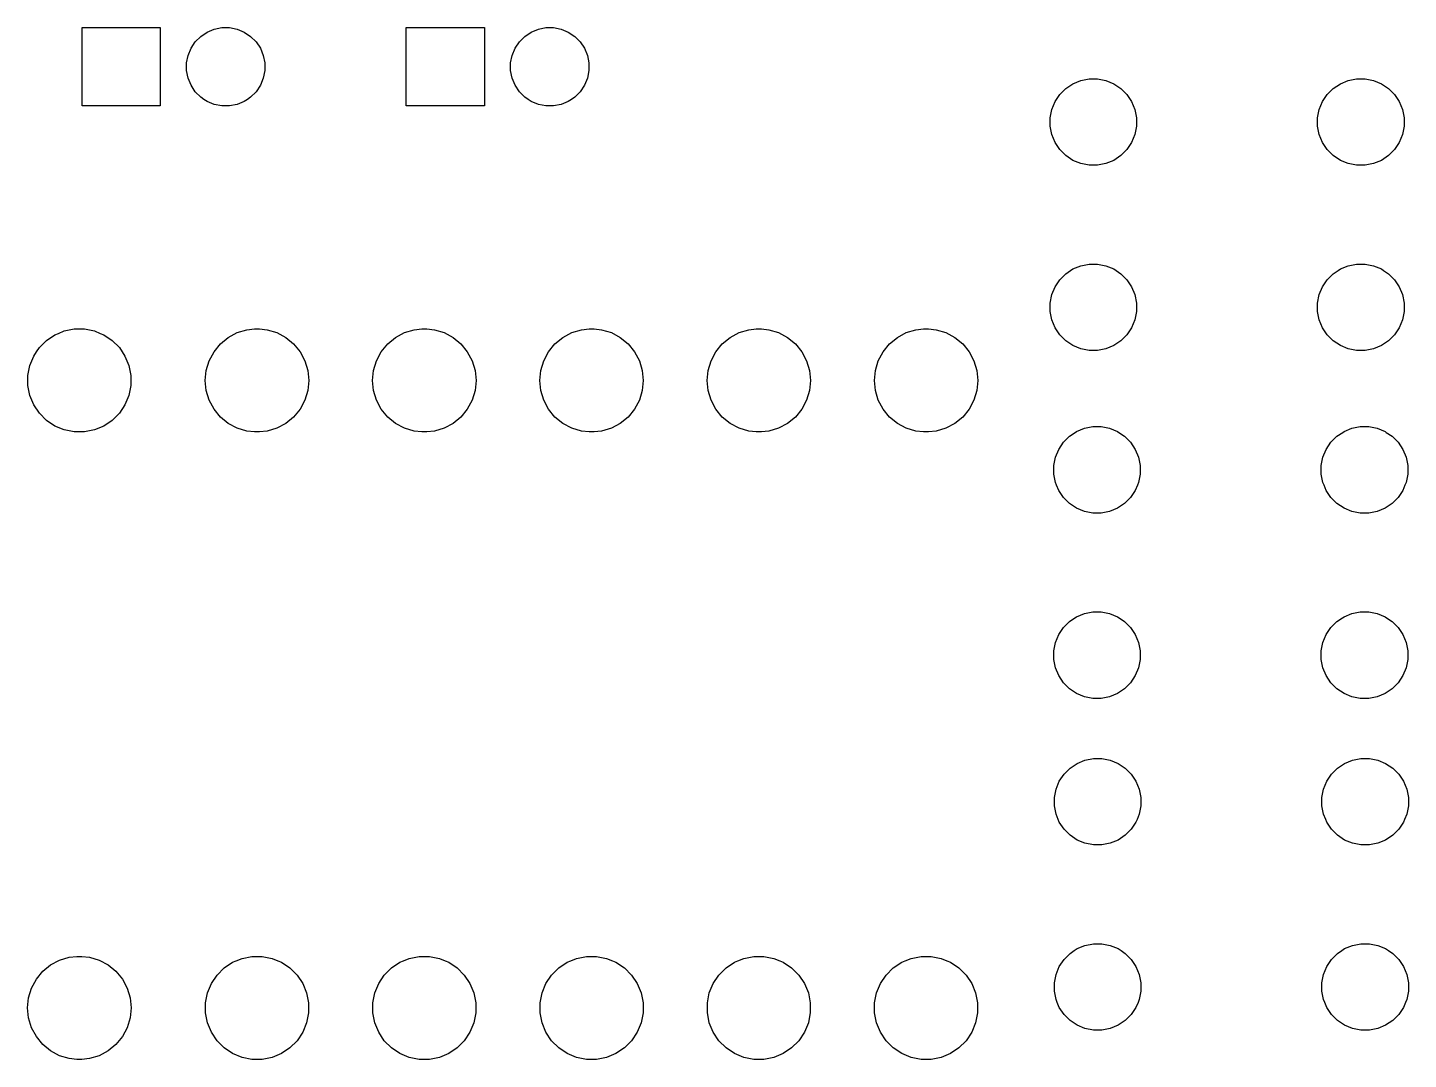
# Model space of a CAD drawing. Extents: x 87 to 150.7, y -82.7 to -32.6.
# Drawn here: x 117.11 to 150.66, y -82.53 to -57.47 of the extents above; entities that cross this region are included whole.
import ezdxf

# ---------------------------------------------------------------- set-up
doc = ezdxf.new("R2010")
doc.units = 0
doc.header["$MEASUREMENT"] = 0
doc.layers.add('BLACK', color=7, linetype='CONTINUOUS')

msp = doc.modelspace()

# ---------------------------------------------------------------- linework, layer by layer
at = {"layer": 'BLACK', "linetype": 'CONTINUOUS'}
for p, q in [((118.429, -59.371), (118.429, -57.469)), ((118.429, -57.469), (120.331, -57.469)), ((120.331, -57.469), (120.331, -59.371)), ((121.181, -57.8138), (121.314, -57.6813)), ((121.314, -57.6813), (121.47, -57.5772)), ((121.47, -57.5772), (121.643, -57.5055)), ((121.47, -57.5772), (121.47, -57.5772)), ((121.643, -57.5055), (121.826, -57.469)), ((121.826, -57.469), (122.014, -57.469)), ((122.014, -57.469), (122.197, -57.5055)), ((122.197, -57.5055), (122.37, -57.5772)), ((122.37, -57.5772), (122.37, -57.5772)), ((122.37, -57.5772), (122.526, -57.6813)), ((122.526, -57.6813), (122.659, -57.8138)), ((126.303, -59.371), (126.303, -57.469)), ((126.303, -57.469), (128.205, -57.469)), ((128.205, -57.469), (128.205, -59.371)), ((129.055, -57.8138), (129.188, -57.6813)), ((129.188, -57.6813), (129.344, -57.5772)), ((129.344, -57.5772), (129.517, -57.5055)), ((129.344, -57.5772), (129.344, -57.5772)), ((129.517, -57.5055), (129.7, -57.469)), ((129.7, -57.469), (129.888, -57.469)), ((129.888, -57.469), (130.071, -57.5055)), ((130.071, -57.5055), (130.244, -57.5772)), ((130.244, -57.5772), (130.244, -57.5772)), ((130.244, -57.5772), (130.4, -57.6813)), ((130.4, -57.6813), (130.533, -57.8138)), ((121.006, -58.1426), (121.077, -57.9695)), ((121.077, -57.9695), (121.181, -57.8138)), ((121.181, -57.8138), (121.181, -57.8138)), ((122.659, -57.8138), (122.659, -57.8138)), ((122.659, -57.8138), (122.763, -57.9695)), ((122.763, -57.9695), (122.834, -58.1426)), ((128.88, -58.1426), (128.951, -57.9695)), ((128.951, -57.9695), (129.055, -57.8138)), ((129.055, -57.8138), (129.055, -57.8138)), ((130.533, -57.8138), (130.533, -57.8138)), ((130.533, -57.8138), (130.637, -57.9695)), ((130.637, -57.9695), (130.708, -58.1426)), ((120.969, -58.3263), (121.006, -58.1426)), ((120.969, -58.5137), (120.969, -58.3263)), ((122.834, -58.1426), (122.871, -58.3263)), ((122.871, -58.3263), (122.871, -58.5137)), ((128.843, -58.3263), (128.88, -58.1426)), ((128.843, -58.5137), (128.843, -58.3263)), ((130.708, -58.1426), (130.745, -58.3263)), ((130.745, -58.3263), (130.745, -58.5137)), ((121.006, -58.6974), (120.969, -58.5137)), ((121.077, -58.8705), (121.006, -58.6974)), ((122.834, -58.6974), (122.763, -58.8705)), ((122.871, -58.5137), (122.834, -58.6974)), ((128.88, -58.6974), (128.843, -58.5137)), ((128.951, -58.8705), (128.88, -58.6974)), ((130.708, -58.6974), (130.637, -58.8705)), ((130.745, -58.5137), (130.708, -58.6974)), ((142.695, -58.7514), (142.898, -58.711)), ((142.898, -58.711), (143.106, -58.711)), ((143.106, -58.711), (143.309, -58.7514)), ((149.195, -58.7514), (149.398, -58.711)), ((149.398, -58.711), (149.606, -58.711)), ((149.606, -58.711), (149.809, -58.7514)), ((121.181, -59.0262), (121.077, -58.8705)), ((121.077, -58.8705), (121.077, -58.8705)), ((121.314, -59.1587), (121.181, -59.0262)), ((122.659, -59.0262), (122.526, -59.1587)), ((122.763, -58.8705), (122.659, -59.0262)), ((122.763, -58.8705), (122.763, -58.8705)), ((129.055, -59.0262), (128.951, -58.8705)), ((128.951, -58.8705), (128.951, -58.8705)), ((129.188, -59.1587), (129.055, -59.0262)), ((130.533, -59.0262), (130.4, -59.1587)), ((130.637, -58.8705), (130.533, -59.0262)), ((130.637, -58.8705), (130.637, -58.8705)), ((142.186, -59.092), (142.332, -58.9456)), ((142.332, -58.9456), (142.504, -58.8306)), ((142.504, -58.8306), (142.695, -58.7514)), ((142.504, -58.8306), (142.504, -58.8306)), ((143.309, -58.7514), (143.5, -58.8306)), ((143.5, -58.8306), (143.5, -58.8306)), ((143.5, -58.8306), (143.672, -58.9456)), ((143.672, -58.9456), (143.818, -59.092)), ((148.686, -59.092), (148.832, -58.9456)), ((148.832, -58.9456), (149.004, -58.8306)), ((149.004, -58.8306), (149.195, -58.7514)), ((149.004, -58.8306), (149.004, -58.8306)), ((149.809, -58.7514), (150, -58.8306)), ((150, -58.8306), (150, -58.8306)), ((150, -58.8306), (150.172, -58.9456)), ((150.172, -58.9456), (150.318, -59.092)), ((120.331, -59.371), (118.429, -59.371)), ((121.392, -59.2111), (121.314, -59.1587)), ((121.47, -59.2628), (121.392, -59.2111)), ((121.643, -59.3345), (121.47, -59.2628)), ((121.826, -59.371), (121.643, -59.3345)), ((122.014, -59.371), (121.826, -59.371)), ((122.197, -59.3345), (122.014, -59.371)), ((122.37, -59.2628), (122.197, -59.3345)), ((122.448, -59.2111), (122.37, -59.2628)), ((122.526, -59.1587), (122.448, -59.2111)), ((128.205, -59.371), (126.303, -59.371)), ((129.266, -59.2111), (129.188, -59.1587)), ((129.344, -59.2628), (129.266, -59.2111)), ((129.517, -59.3345), (129.344, -59.2628)), ((129.7, -59.371), (129.517, -59.3345)), ((129.888, -59.371), (129.7, -59.371)), ((130.071, -59.3345), (129.888, -59.371)), ((130.244, -59.2628), (130.071, -59.3345)), ((130.322, -59.2111), (130.244, -59.2628)), ((130.4, -59.1587), (130.322, -59.2111)), ((141.991, -59.4554), (142.071, -59.2642)), ((142.071, -59.2642), (142.072, -59.2628)), ((142.072, -59.2628), (142.186, -59.092)), ((143.818, -59.092), (143.932, -59.2628)), ((143.932, -59.2628), (143.933, -59.2642)), ((143.933, -59.2642), (144.013, -59.4554)), ((148.491, -59.4554), (148.571, -59.2642)), ((148.571, -59.2642), (148.572, -59.2628)), ((148.572, -59.2628), (148.686, -59.092)), ((150.318, -59.092), (150.432, -59.2628)), ((150.432, -59.2628), (150.433, -59.2642)), ((150.433, -59.2642), (150.513, -59.4554)), ((141.951, -59.6585), (141.991, -59.4554)), ((141.951, -59.8655), (141.951, -59.6585)), ((144.013, -59.4554), (144.053, -59.6585)), ((144.053, -59.6585), (144.053, -59.8655)), ((148.451, -59.6585), (148.491, -59.4554)), ((148.451, -59.8655), (148.451, -59.6585)), ((150.513, -59.4554), (150.553, -59.6585)), ((150.553, -59.6585), (150.553, -59.8655)), ((141.991, -60.0686), (141.951, -59.8655)), ((144.053, -59.8655), (144.013, -60.0686)), ((148.491, -60.0686), (148.451, -59.8655)), ((150.553, -59.8655), (150.513, -60.0686)), ((142.071, -60.2598), (141.991, -60.0686)), ((142.186, -60.432), (142.071, -60.2598)), ((142.071, -60.2598), (142.071, -60.2598)), ((143.933, -60.2598), (143.818, -60.432)), ((144.013, -60.0686), (143.933, -60.2598)), ((143.933, -60.2598), (143.933, -60.2598)), ((148.571, -60.2598), (148.491, -60.0686)), ((148.686, -60.432), (148.571, -60.2598)), ((148.571, -60.2598), (148.571, -60.2598)), ((150.433, -60.2598), (150.318, -60.432)), ((150.513, -60.0686), (150.433, -60.2598)), ((150.433, -60.2598), (150.433, -60.2598)), ((142.332, -60.5784), (142.186, -60.432)), ((142.504, -60.6934), (142.332, -60.5784)), ((142.695, -60.7726), (142.504, -60.6934)), ((142.504, -60.6934), (142.504, -60.6934)), ((142.504, -60.6934), (142.504, -60.6934)), ((143.5, -60.6934), (143.309, -60.7726)), ((143.672, -60.5784), (143.5, -60.6934)), ((143.5, -60.6934), (143.5, -60.6934)), ((143.5, -60.6934), (143.5, -60.6934)), ((143.818, -60.432), (143.672, -60.5784)), ((148.832, -60.5784), (148.686, -60.432)), ((149.004, -60.6934), (148.832, -60.5784)), ((149.195, -60.7726), (149.004, -60.6934)), ((149.004, -60.6934), (149.004, -60.6934)), ((149.004, -60.6934), (149.004, -60.6934)), ((150, -60.6934), (149.809, -60.7726)), ((150.172, -60.5784), (150, -60.6934)), ((150, -60.6934), (150, -60.6934)), ((150, -60.6934), (150, -60.6934)), ((150.318, -60.432), (150.172, -60.5784)), ((142.898, -60.813), (142.695, -60.7726)), ((143.106, -60.813), (142.898, -60.813)), ((143.309, -60.7726), (143.106, -60.813)), ((149.398, -60.813), (149.195, -60.7726)), ((149.606, -60.813), (149.398, -60.813)), ((149.809, -60.7726), (149.606, -60.813)), ((142.332, -63.4456), (142.448, -63.3678)), ((142.448, -63.3678), (142.504, -63.3306)), ((142.504, -63.3306), (142.695, -63.2514)), ((142.504, -63.3306), (142.504, -63.3306)), ((142.695, -63.2514), (142.898, -63.211)), ((142.898, -63.211), (143.106, -63.211)), ((143.106, -63.211), (143.309, -63.2514)), ((143.309, -63.2514), (143.5, -63.3306)), ((143.5, -63.3306), (143.5, -63.3306)), ((143.5, -63.3306), (143.556, -63.3678)), ((143.556, -63.3678), (143.672, -63.4456)), ((148.832, -63.4456), (148.948, -63.3678)), ((148.948, -63.3678), (149.004, -63.3306)), ((149.004, -63.3306), (149.195, -63.2514)), ((149.004, -63.3306), (149.004, -63.3306)), ((149.195, -63.2514), (149.398, -63.211)), ((149.398, -63.211), (149.606, -63.211)), ((149.606, -63.211), (149.809, -63.2514)), ((149.809, -63.2514), (150, -63.3306)), ((150, -63.3306), (150, -63.3306)), ((150, -63.3306), (150.056, -63.3678)), ((150.056, -63.3678), (150.172, -63.4456)), ((142.071, -63.7642), (142.186, -63.592)), ((142.186, -63.592), (142.332, -63.4456)), ((143.672, -63.4456), (143.818, -63.592)), ((143.818, -63.592), (143.933, -63.7642)), ((148.571, -63.7642), (148.686, -63.592)), ((148.686, -63.592), (148.832, -63.4456)), ((150.172, -63.4456), (150.318, -63.592)), ((150.318, -63.592), (150.433, -63.7642)), ((141.951, -64.1585), (141.991, -63.9554)), ((141.991, -63.9554), (142.071, -63.7642)), ((143.933, -63.7642), (144.013, -63.9554)), ((144.013, -63.9554), (144.053, -64.1585)), ((148.451, -64.1585), (148.491, -63.9554)), ((148.491, -63.9554), (148.571, -63.7642)), ((150.433, -63.7642), (150.513, -63.9554)), ((150.513, -63.9554), (150.553, -64.1585)), ((141.951, -64.3655), (141.951, -64.1585)), ((141.991, -64.5686), (141.951, -64.3655)), ((144.053, -64.3655), (144.013, -64.5686)), ((144.053, -64.1585), (144.053, -64.3655)), ((148.451, -64.3655), (148.451, -64.1585)), ((148.491, -64.5686), (148.451, -64.3655)), ((150.553, -64.3655), (150.513, -64.5686)), ((150.553, -64.1585), (150.553, -64.3655)), ((142.071, -64.7598), (141.991, -64.5686)), ((144.013, -64.5686), (143.933, -64.7598)), ((148.571, -64.7598), (148.491, -64.5686)), ((150.513, -64.5686), (150.433, -64.7598)), ((117.392, -65.2425), (117.567, -65.0683)), ((117.567, -65.0683), (117.771, -64.9314)), ((117.771, -64.9314), (117.857, -64.896)), ((117.857, -64.896), (117.999, -64.8371)), ((117.999, -64.8371), (118.241, -64.789)), ((118.241, -64.789), (118.487, -64.789)), ((118.487, -64.789), (118.729, -64.8371)), ((118.729, -64.8371), (118.871, -64.896)), ((118.871, -64.896), (118.957, -64.9314)), ((118.957, -64.9314), (119.161, -65.0683)), ((119.161, -65.0683), (119.336, -65.2425)), ((121.793, -65.1511), (121.984, -64.9948)), ((121.984, -64.9948), (122.201, -64.8786)), ((122.201, -64.8786), (122.437, -64.8071)), ((122.437, -64.8071), (122.621, -64.789)), ((122.621, -64.789), (122.743, -64.789)), ((122.743, -64.789), (122.927, -64.8071)), ((122.927, -64.8071), (123.163, -64.8786)), ((123.163, -64.8786), (123.38, -64.9948)), ((123.38, -64.9948), (123.571, -65.1511)), ((125.857, -65.1511), (126.048, -64.9948)), ((126.048, -64.9948), (126.265, -64.8786)), ((126.265, -64.8786), (126.501, -64.8071)), ((126.501, -64.8071), (126.685, -64.789)), ((126.685, -64.789), (126.807, -64.789)), ((126.807, -64.789), (126.991, -64.8071)), ((126.991, -64.8071), (127.227, -64.8786)), ((127.227, -64.8786), (127.444, -64.9948)), ((127.444, -64.9948), (127.635, -65.1511)), ((129.921, -65.1511), (130.112, -64.9948)), ((130.112, -64.9948), (130.329, -64.8786)), ((130.329, -64.8786), (130.565, -64.8071)), ((130.565, -64.8071), (130.749, -64.789)), ((130.749, -64.789), (130.871, -64.789)), ((130.871, -64.789), (131.055, -64.8071)), ((131.055, -64.8071), (131.291, -64.8786)), ((131.291, -64.8786), (131.508, -64.9948)), ((131.508, -64.9948), (131.699, -65.1511)), ((133.985, -65.1511), (134.176, -64.9948)), ((134.176, -64.9948), (134.393, -64.8786)), ((134.393, -64.8786), (134.629, -64.8071)), ((134.629, -64.8071), (134.813, -64.789)), ((134.813, -64.789), (134.935, -64.789)), ((134.935, -64.789), (135.119, -64.8071)), ((135.119, -64.8071), (135.355, -64.8786)), ((135.355, -64.8786), (135.572, -64.9948)), ((135.572, -64.9948), (135.763, -65.1511)), ((138.049, -65.1511), (138.24, -64.9948)), ((138.24, -64.9948), (138.457, -64.8786)), ((138.457, -64.8786), (138.693, -64.8071)), ((138.693, -64.8071), (138.877, -64.789)), ((138.877, -64.789), (138.999, -64.789)), ((138.999, -64.789), (139.183, -64.8071)), ((139.183, -64.8071), (139.419, -64.8786)), ((139.419, -64.8786), (139.636, -64.9948)), ((139.636, -64.9948), (139.827, -65.1511)), ((142.186, -64.932), (142.071, -64.7598)), ((142.071, -64.7598), (142.071, -64.7598)), ((142.332, -65.0784), (142.186, -64.932)), ((142.504, -65.1934), (142.332, -65.0784)), ((143.672, -65.0784), (143.5, -65.1934)), ((143.818, -64.932), (143.672, -65.0784)), ((143.933, -64.7598), (143.818, -64.932)), ((143.933, -64.7598), (143.933, -64.7598)), ((148.686, -64.932), (148.571, -64.7598)), ((148.571, -64.7598), (148.571, -64.7598)), ((148.832, -65.0784), (148.686, -64.932)), ((149.004, -65.1934), (148.832, -65.0784)), ((150.172, -65.0784), (150, -65.1934)), ((150.318, -64.932), (150.172, -65.0784)), ((150.433, -64.7598), (150.318, -64.932)), ((150.433, -64.7598), (150.433, -64.7598)), ((117.255, -65.4474), (117.326, -65.3416)), ((117.326, -65.3416), (117.392, -65.2425)), ((119.336, -65.2425), (119.402, -65.3416)), ((119.402, -65.3416), (119.473, -65.4474)), ((121.521, -65.5589), (121.637, -65.3416)), ((121.637, -65.3416), (121.793, -65.1511)), ((123.571, -65.1511), (123.727, -65.3416)), ((123.727, -65.3416), (123.843, -65.5589)), ((125.585, -65.5589), (125.701, -65.3416)), ((125.701, -65.3416), (125.857, -65.1511)), ((127.635, -65.1511), (127.791, -65.3416)), ((127.791, -65.3416), (127.907, -65.5589)), ((129.649, -65.5589), (129.765, -65.3416)), ((129.765, -65.3416), (129.921, -65.1511)), ((131.699, -65.1511), (131.855, -65.3416)), ((131.855, -65.3416), (131.971, -65.5589)), ((133.713, -65.5589), (133.829, -65.3416)), ((133.829, -65.3416), (133.985, -65.1511)), ((135.763, -65.1511), (135.919, -65.3416)), ((135.919, -65.3416), (136.035, -65.5589)), ((137.777, -65.5589), (137.893, -65.3416)), ((137.893, -65.3416), (138.049, -65.1511)), ((139.827, -65.1511), (139.983, -65.3416)), ((139.983, -65.3416), (140.099, -65.5589)), ((142.695, -65.2726), (142.504, -65.1934)), ((142.504, -65.1934), (142.504, -65.1934)), ((142.504, -65.1934), (142.504, -65.1934)), ((142.898, -65.313), (142.695, -65.2726)), ((143.106, -65.313), (142.898, -65.313)), ((143.309, -65.2726), (143.106, -65.313)), ((143.5, -65.1934), (143.309, -65.2726)), ((143.5, -65.1934), (143.5, -65.1934)), ((143.5, -65.1934), (143.5, -65.1934)), ((149.195, -65.2726), (149.004, -65.1934)), ((149.004, -65.1934), (149.004, -65.1934)), ((149.004, -65.1934), (149.004, -65.1934)), ((149.398, -65.313), (149.195, -65.2726)), ((149.606, -65.313), (149.398, -65.313)), ((149.809, -65.2726), (149.606, -65.313)), ((150, -65.1934), (149.809, -65.2726)), ((150, -65.1934), (150, -65.1934)), ((150, -65.1934), (150, -65.1934)), ((117.113, -65.9168), (117.161, -65.6751)), ((117.161, -65.6751), (117.255, -65.4474)), ((119.473, -65.4474), (119.567, -65.6751)), ((119.567, -65.6751), (119.615, -65.9168)), ((121.449, -65.7948), (121.521, -65.5589)), ((123.843, -65.5589), (123.915, -65.7948)), ((125.513, -65.7948), (125.585, -65.5589)), ((127.907, -65.5589), (127.979, -65.7948)), ((129.577, -65.7948), (129.649, -65.5589)), ((131.971, -65.5589), (132.043, -65.7948)), ((133.641, -65.7948), (133.713, -65.5589)), ((136.035, -65.5589), (136.107, -65.7948)), ((137.705, -65.7948), (137.777, -65.5589)), ((140.099, -65.5589), (140.171, -65.7948)), ((117.113, -66.1632), (117.113, -65.9168)), ((119.615, -65.9168), (119.615, -66.1632)), ((121.425, -66.04), (121.449, -65.7948)), ((121.449, -66.2852), (121.425, -66.04)), ((123.915, -65.7948), (123.939, -66.04)), ((123.939, -66.04), (123.915, -66.2852)), ((125.489, -66.04), (125.513, -65.7948)), ((125.513, -66.2852), (125.489, -66.04)), ((127.979, -65.7948), (128.003, -66.04)), ((128.003, -66.04), (127.979, -66.2852)), ((129.553, -66.04), (129.577, -65.7948)), ((129.577, -66.2852), (129.553, -66.04)), ((132.043, -65.7948), (132.067, -66.04)), ((132.067, -66.04), (132.043, -66.2852)), ((133.617, -66.04), (133.641, -65.7948)), ((133.641, -66.2852), (133.617, -66.04)), ((136.107, -65.7948), (136.131, -66.04)), ((136.131, -66.04), (136.107, -66.2852)), ((137.681, -66.04), (137.705, -65.7948)), ((137.705, -66.2852), (137.681, -66.04)), ((140.171, -65.7948), (140.195, -66.04)), ((140.195, -66.04), (140.171, -66.2852)), ((117.137, -66.2852), (117.113, -66.1632)), ((117.161, -66.4049), (117.137, -66.2852)), ((117.255, -66.6326), (117.161, -66.4049)), ((119.567, -66.4049), (119.473, -66.6326)), ((119.591, -66.2852), (119.567, -66.4049)), ((119.615, -66.1632), (119.591, -66.2852)), ((121.521, -66.5211), (121.449, -66.2852)), ((123.915, -66.2852), (123.843, -66.5211)), ((125.585, -66.5211), (125.513, -66.2852)), ((127.979, -66.2852), (127.907, -66.5211)), ((129.649, -66.5211), (129.577, -66.2852)), ((132.043, -66.2852), (131.971, -66.5211)), ((133.713, -66.5211), (133.641, -66.2852)), ((136.107, -66.2852), (136.035, -66.5211)), ((137.777, -66.5211), (137.705, -66.2852)), ((140.171, -66.2852), (140.099, -66.5211)), ((117.392, -66.8375), (117.255, -66.6326)), ((119.473, -66.6326), (119.336, -66.8375)), ((121.637, -66.7384), (121.521, -66.5211)), ((121.793, -66.9289), (121.637, -66.7384)), ((123.727, -66.7384), (123.571, -66.9289)), ((123.843, -66.5211), (123.727, -66.7384)), ((125.701, -66.7384), (125.585, -66.5211)), ((125.857, -66.9289), (125.701, -66.7384)), ((127.791, -66.7384), (127.635, -66.9289)), ((127.907, -66.5211), (127.791, -66.7384)), ((129.765, -66.7384), (129.649, -66.5211)), ((129.921, -66.9289), (129.765, -66.7384)), ((131.855, -66.7384), (131.699, -66.9289)), ((131.971, -66.5211), (131.855, -66.7384)), ((133.829, -66.7384), (133.713, -66.5211)), ((133.985, -66.9289), (133.829, -66.7384)), ((135.919, -66.7384), (135.763, -66.9289)), ((136.035, -66.5211), (135.919, -66.7384)), ((137.893, -66.7384), (137.777, -66.5211)), ((138.049, -66.9289), (137.893, -66.7384)), ((139.983, -66.7384), (139.827, -66.9289)), ((140.099, -66.5211), (139.983, -66.7384)), ((117.567, -67.0117), (117.392, -66.8375)), ((117.771, -67.1486), (117.567, -67.0117)), ((119.161, -67.0117), (118.957, -67.1486)), ((119.336, -66.8375), (119.161, -67.0117)), ((121.984, -67.0852), (121.793, -66.9289)), ((122.201, -67.2014), (121.984, -67.0852)), ((123.38, -67.0852), (123.163, -67.2014)), ((123.571, -66.9289), (123.38, -67.0852)), ((126.048, -67.0852), (125.857, -66.9289)), ((126.265, -67.2014), (126.048, -67.0852)), ((127.444, -67.0852), (127.227, -67.2014)), ((127.635, -66.9289), (127.444, -67.0852)), ((130.112, -67.0852), (129.921, -66.9289)), ((130.329, -67.2014), (130.112, -67.0852)), ((131.508, -67.0852), (131.291, -67.2014)), ((131.699, -66.9289), (131.508, -67.0852)), ((134.176, -67.0852), (133.985, -66.9289)), ((134.393, -67.2014), (134.176, -67.0852)), ((135.572, -67.0852), (135.355, -67.2014)), ((135.763, -66.9289), (135.572, -67.0852)), ((138.24, -67.0852), (138.049, -66.9289)), ((138.457, -67.2014), (138.24, -67.0852)), ((139.636, -67.0852), (139.419, -67.2014)), ((139.827, -66.9289), (139.636, -67.0852)), ((117.999, -67.2429), (117.771, -67.1486)), ((117.771, -67.1486), (117.771, -67.1486)), ((117.771, -67.1486), (117.771, -67.1486)), ((118.241, -67.291), (117.999, -67.2429)), ((118.487, -67.291), (118.241, -67.291)), ((118.729, -67.2429), (118.487, -67.291)), ((118.957, -67.1486), (118.729, -67.2429)), ((118.957, -67.1486), (118.957, -67.1486)), ((118.957, -67.1486), (118.957, -67.1486)), ((122.437, -67.2729), (122.201, -67.2014)), ((122.621, -67.291), (122.437, -67.2729)), ((122.743, -67.291), (122.621, -67.291)), ((122.927, -67.2729), (122.743, -67.291)), ((123.163, -67.2014), (122.927, -67.2729)), ((126.501, -67.2729), (126.265, -67.2014)), ((126.685, -67.291), (126.501, -67.2729)), ((126.807, -67.291), (126.685, -67.291)), ((126.991, -67.2729), (126.807, -67.291)), ((127.227, -67.2014), (126.991, -67.2729)), ((130.565, -67.2729), (130.329, -67.2014)), ((130.749, -67.291), (130.565, -67.2729)), ((130.871, -67.291), (130.749, -67.291)), ((131.055, -67.2729), (130.871, -67.291)), ((131.291, -67.2014), (131.055, -67.2729)), ((134.629, -67.2729), (134.393, -67.2014)), ((134.813, -67.291), (134.629, -67.2729)), ((134.935, -67.291), (134.813, -67.291)), ((135.119, -67.2729), (134.935, -67.291)), ((135.355, -67.2014), (135.119, -67.2729)), ((138.693, -67.2729), (138.457, -67.2014)), ((138.877, -67.291), (138.693, -67.2729)), ((138.999, -67.291), (138.877, -67.291)), ((139.183, -67.2729), (138.999, -67.291)), ((139.419, -67.2014), (139.183, -67.2729)), ((142.275, -67.541), (142.421, -67.3946)), ((142.421, -67.3946), (142.561, -67.3008)), ((142.561, -67.3008), (142.593, -67.2796)), ((142.593, -67.2796), (142.784, -67.2004)), ((142.593, -67.2796), (142.593, -67.2796)), ((142.784, -67.2004), (142.987, -67.16)), ((142.987, -67.16), (143.195, -67.16)), ((143.195, -67.16), (143.398, -67.2004)), ((143.398, -67.2004), (143.589, -67.2796)), ((143.589, -67.2796), (143.589, -67.2796)), ((143.589, -67.2796), (143.621, -67.3008)), ((143.621, -67.3008), (143.761, -67.3946)), ((143.761, -67.3946), (143.907, -67.541)), ((148.775, -67.541), (148.921, -67.3946)), ((148.921, -67.3946), (149.061, -67.3008)), ((149.061, -67.3008), (149.093, -67.2796)), ((149.093, -67.2796), (149.284, -67.2004)), ((149.093, -67.2796), (149.093, -67.2796)), ((149.284, -67.2004), (149.487, -67.16)), ((149.487, -67.16), (149.695, -67.16)), ((149.695, -67.16), (149.898, -67.2004)), ((149.898, -67.2004), (150.089, -67.2796)), ((150.089, -67.2796), (150.089, -67.2796)), ((150.089, -67.2796), (150.121, -67.3008)), ((150.121, -67.3008), (150.261, -67.3946)), ((150.261, -67.3946), (150.407, -67.541)), ((142.08, -67.9044), (142.16, -67.7132)), ((142.16, -67.7132), (142.275, -67.541)), ((143.907, -67.541), (144.022, -67.7132)), ((144.022, -67.7132), (144.102, -67.9044)), ((148.58, -67.9044), (148.66, -67.7132)), ((148.66, -67.7132), (148.775, -67.541)), ((150.407, -67.541), (150.522, -67.7132)), ((150.522, -67.7132), (150.602, -67.9044)), ((142.04, -68.1075), (142.08, -67.9044)), ((144.102, -67.9044), (144.142, -68.1075)), ((148.54, -68.1075), (148.58, -67.9044)), ((150.602, -67.9044), (150.642, -68.1075)), ((142.04, -68.3145), (142.04, -68.1075)), ((142.08, -68.5176), (142.04, -68.3145)), ((144.142, -68.3145), (144.102, -68.5176)), ((144.142, -68.1075), (144.142, -68.3145)), ((148.54, -68.3145), (148.54, -68.1075)), ((148.58, -68.5176), (148.54, -68.3145)), ((150.642, -68.3145), (150.602, -68.5176)), ((150.642, -68.1075), (150.642, -68.3145)), ((142.108, -68.585), (142.08, -68.5176)), ((142.16, -68.7088), (142.108, -68.585)), ((142.275, -68.881), (142.16, -68.7088)), ((144.022, -68.7088), (143.907, -68.881)), ((144.074, -68.585), (144.022, -68.7088)), ((144.102, -68.5176), (144.074, -68.585)), ((148.608, -68.585), (148.58, -68.5176)), ((148.66, -68.7088), (148.608, -68.585)), ((148.775, -68.881), (148.66, -68.7088)), ((150.522, -68.7088), (150.407, -68.881)), ((150.574, -68.585), (150.522, -68.7088)), ((150.602, -68.5176), (150.574, -68.585)), ((142.421, -69.0274), (142.275, -68.881)), ((142.593, -69.1424), (142.421, -69.0274)), ((143.761, -69.0274), (143.589, -69.1424)), ((143.907, -68.881), (143.761, -69.0274)), ((148.921, -69.0274), (148.775, -68.881)), ((149.093, -69.1424), (148.921, -69.0274)), ((150.261, -69.0274), (150.089, -69.1424)), ((150.407, -68.881), (150.261, -69.0274)), ((142.784, -69.2216), (142.593, -69.1424)), ((142.593, -69.1424), (142.593, -69.1424)), ((142.593, -69.1424), (142.593, -69.1424)), ((142.987, -69.262), (142.784, -69.2216)), ((143.195, -69.262), (142.987, -69.262)), ((143.398, -69.2216), (143.195, -69.262)), ((143.589, -69.1424), (143.398, -69.2216)), ((143.589, -69.1424), (143.589, -69.1424)), ((143.589, -69.1424), (143.589, -69.1424)), ((149.284, -69.2216), (149.093, -69.1424)), ((149.093, -69.1424), (149.093, -69.1424)), ((149.093, -69.1424), (149.093, -69.1424)), ((149.487, -69.262), (149.284, -69.2216)), ((149.695, -69.262), (149.487, -69.262)), ((149.898, -69.2216), (149.695, -69.262)), ((150.089, -69.1424), (149.898, -69.2216)), ((150.089, -69.1424), (150.089, -69.1424)), ((150.089, -69.1424), (150.089, -69.1424)), ((142.556, -71.8046), (142.593, -71.7796)), ((142.593, -71.7796), (142.784, -71.7004)), ((142.593, -71.7796), (142.593, -71.7796)), ((142.784, -71.7004), (142.987, -71.66)), ((142.987, -71.66), (143.195, -71.66)), ((143.195, -71.66), (143.398, -71.7004)), ((143.398, -71.7004), (143.589, -71.7796)), ((143.589, -71.7796), (143.589, -71.7796)), ((143.589, -71.7796), (143.626, -71.8046)), ((149.056, -71.8046), (149.093, -71.7796)), ((149.093, -71.7796), (149.284, -71.7004)), ((149.093, -71.7796), (149.093, -71.7796)), ((149.284, -71.7004), (149.487, -71.66)), ((149.487, -71.66), (149.695, -71.66)), ((149.695, -71.66), (149.898, -71.7004)), ((149.898, -71.7004), (150.089, -71.7796)), ((150.089, -71.7796), (150.089, -71.7796)), ((150.089, -71.7796), (150.126, -71.8046)), ((142.16, -72.2132), (142.275, -72.041)), ((142.275, -72.041), (142.421, -71.8946)), ((142.421, -71.8946), (142.556, -71.8046)), ((143.626, -71.8046), (143.761, -71.8946)), ((143.761, -71.8946), (143.907, -72.041)), ((143.907, -72.041), (144.022, -72.2132)), ((148.66, -72.2132), (148.775, -72.041)), ((148.775, -72.041), (148.921, -71.8946)), ((148.921, -71.8946), (149.056, -71.8046)), ((150.126, -71.8046), (150.261, -71.8946)), ((150.261, -71.8946), (150.407, -72.041)), ((150.407, -72.041), (150.522, -72.2132)), ((142.04, -72.6075), (142.08, -72.4044)), ((142.08, -72.4044), (142.16, -72.2132)), ((144.022, -72.2132), (144.102, -72.4044)), ((144.102, -72.4044), (144.142, -72.6075)), ((148.54, -72.6075), (148.58, -72.4044)), ((148.58, -72.4044), (148.66, -72.2132)), ((150.522, -72.2132), (150.602, -72.4044)), ((150.602, -72.4044), (150.642, -72.6075)), ((142.04, -72.8145), (142.04, -72.6075)), ((144.142, -72.6075), (144.142, -72.8145)), ((148.54, -72.8145), (148.54, -72.6075)), ((150.642, -72.6075), (150.642, -72.8145)), ((142.08, -73.0176), (142.04, -72.8145)), ((142.16, -73.2088), (142.08, -73.0176)), ((144.102, -73.0176), (144.022, -73.2088)), ((144.142, -72.8145), (144.102, -73.0176)), ((148.58, -73.0176), (148.54, -72.8145)), ((148.66, -73.2088), (148.58, -73.0176)), ((150.602, -73.0176), (150.522, -73.2088)), ((150.642, -72.8145), (150.602, -73.0176)), ((142.275, -73.381), (142.16, -73.2088)), ((142.16, -73.2088), (142.16, -73.2088)), ((142.421, -73.5274), (142.275, -73.381)), ((143.907, -73.381), (143.761, -73.5274)), ((144.022, -73.2088), (143.907, -73.381)), ((144.022, -73.2088), (144.022, -73.2088)), ((148.775, -73.381), (148.66, -73.2088)), ((148.66, -73.2088), (148.66, -73.2088)), ((148.921, -73.5274), (148.775, -73.381)), ((150.407, -73.381), (150.261, -73.5274)), ((150.522, -73.2088), (150.407, -73.381)), ((150.522, -73.2088), (150.522, -73.2088)), ((142.593, -73.6424), (142.421, -73.5274)), ((142.784, -73.7216), (142.593, -73.6424)), ((142.593, -73.6424), (142.593, -73.6424)), ((142.593, -73.6424), (142.593, -73.6424)), ((142.987, -73.762), (142.784, -73.7216)), ((143.195, -73.762), (142.987, -73.762)), ((143.398, -73.7216), (143.195, -73.762)), ((143.589, -73.6424), (143.398, -73.7216)), ((143.761, -73.5274), (143.589, -73.6424)), ((143.589, -73.6424), (143.589, -73.6424)), ((143.589, -73.6424), (143.589, -73.6424)), ((149.093, -73.6424), (148.921, -73.5274)), ((149.284, -73.7216), (149.093, -73.6424)), ((149.093, -73.6424), (149.093, -73.6424)), ((149.093, -73.6424), (149.093, -73.6424)), ((149.487, -73.762), (149.284, -73.7216)), ((149.695, -73.762), (149.487, -73.762)), ((149.898, -73.7216), (149.695, -73.762)), ((150.089, -73.6424), (149.898, -73.7216)), ((150.261, -73.5274), (150.089, -73.6424)), ((150.089, -73.6424), (150.089, -73.6424)), ((150.089, -73.6424), (150.089, -73.6424)), ((142.29, -75.602), (142.436, -75.4556)), ((142.436, -75.4556), (142.608, -75.3406)), ((142.608, -75.3406), (142.799, -75.2614)), ((142.608, -75.3406), (142.608, -75.3406)), ((142.799, -75.2614), (143.002, -75.221)), ((143.002, -75.221), (143.21, -75.221)), ((143.21, -75.221), (143.413, -75.2614)), ((143.413, -75.2614), (143.604, -75.3406)), ((143.604, -75.3406), (143.604, -75.3406)), ((143.604, -75.3406), (143.776, -75.4556)), ((143.776, -75.4556), (143.922, -75.602)), ((148.79, -75.602), (148.936, -75.4556)), ((148.936, -75.4556), (149.108, -75.3406)), ((149.108, -75.3406), (149.299, -75.2614)), ((149.108, -75.3406), (149.108, -75.3406)), ((149.299, -75.2614), (149.502, -75.221)), ((149.502, -75.221), (149.71, -75.221)), ((149.71, -75.221), (149.913, -75.2614)), ((149.913, -75.2614), (150.104, -75.3406)), ((150.104, -75.3406), (150.104, -75.3406)), ((150.104, -75.3406), (150.276, -75.4556)), ((150.276, -75.4556), (150.422, -75.602)), ((142.095, -75.9654), (142.175, -75.7742)), ((142.175, -75.7742), (142.29, -75.602)), ((143.922, -75.602), (144.037, -75.7742)), ((144.037, -75.7742), (144.117, -75.9654)), ((148.595, -75.9654), (148.675, -75.7742)), ((148.675, -75.7742), (148.79, -75.602)), ((150.422, -75.602), (150.537, -75.7742)), ((150.537, -75.7742), (150.617, -75.9654)), ((142.055, -76.1685), (142.095, -75.9654)), ((144.117, -75.9654), (144.157, -76.1685)), ((148.555, -76.1685), (148.595, -75.9654)), ((150.617, -75.9654), (150.657, -76.1685)), ((142.055, -76.3755), (142.055, -76.1685)), ((142.095, -76.5786), (142.055, -76.3755)), ((144.157, -76.3755), (144.117, -76.5786)), ((144.157, -76.1685), (144.157, -76.3755)), ((148.555, -76.3755), (148.555, -76.1685)), ((148.595, -76.5786), (148.555, -76.3755)), ((150.657, -76.3755), (150.617, -76.5786)), ((150.657, -76.1685), (150.657, -76.3755)), ((142.149, -76.708), (142.095, -76.5786)), ((142.175, -76.7698), (142.149, -76.708)), ((142.29, -76.942), (142.175, -76.7698)), ((144.037, -76.7698), (143.922, -76.942)), ((144.063, -76.708), (144.037, -76.7698)), ((144.117, -76.5786), (144.063, -76.708)), ((148.649, -76.708), (148.595, -76.5786)), ((148.675, -76.7698), (148.649, -76.708)), ((148.79, -76.942), (148.675, -76.7698)), ((150.537, -76.7698), (150.422, -76.942)), ((150.563, -76.708), (150.537, -76.7698)), ((150.617, -76.5786), (150.563, -76.708)), ((142.436, -77.0884), (142.29, -76.942)), ((142.608, -77.2034), (142.436, -77.0884)), ((143.776, -77.0884), (143.604, -77.2034)), ((143.922, -76.942), (143.776, -77.0884)), ((148.936, -77.0884), (148.79, -76.942)), ((149.108, -77.2034), (148.936, -77.0884)), ((150.276, -77.0884), (150.104, -77.2034)), ((150.422, -76.942), (150.276, -77.0884)), ((142.799, -77.2826), (142.608, -77.2034)), ((142.608, -77.2034), (142.608, -77.2034)), ((142.608, -77.2034), (142.608, -77.2034)), ((143.002, -77.323), (142.799, -77.2826)), ((143.21, -77.323), (143.002, -77.323)), ((143.413, -77.2826), (143.21, -77.323)), ((143.604, -77.2034), (143.413, -77.2826)), ((143.604, -77.2034), (143.604, -77.2034)), ((143.604, -77.2034), (143.604, -77.2034)), ((149.299, -77.2826), (149.108, -77.2034)), ((149.108, -77.2034), (149.108, -77.2034)), ((149.108, -77.2034), (149.108, -77.2034)), ((149.502, -77.323), (149.299, -77.2826)), ((149.71, -77.323), (149.502, -77.323)), ((149.913, -77.2826), (149.71, -77.323)), ((150.104, -77.2034), (149.913, -77.2826)), ((150.104, -77.2034), (150.104, -77.2034)), ((150.104, -77.2034), (150.104, -77.2034)), ((142.537, -79.8882), (142.608, -79.8406)), ((142.608, -79.8406), (142.799, -79.7614)), ((142.608, -79.8406), (142.608, -79.8406)), ((142.799, -79.7614), (143.002, -79.721)), ((143.002, -79.721), (143.21, -79.721)), ((143.21, -79.721), (143.413, -79.7614)), ((143.413, -79.7614), (143.604, -79.8406)), ((143.604, -79.8406), (143.604, -79.8406)), ((143.604, -79.8406), (143.675, -79.8882)), ((149.037, -79.8882), (149.108, -79.8406)), ((149.108, -79.8406), (149.299, -79.7614)), ((149.108, -79.8406), (149.108, -79.8406)), ((149.299, -79.7614), (149.502, -79.721)), ((149.502, -79.721), (149.71, -79.721)), ((149.71, -79.721), (149.913, -79.7614)), ((149.913, -79.7614), (150.104, -79.8406)), ((150.104, -79.8406), (150.104, -79.8406)), ((150.104, -79.8406), (150.175, -79.8882)), ((117.666, -80.2348), (117.883, -80.1186)), ((117.883, -80.1186), (118.119, -80.0471)), ((118.119, -80.0471), (118.303, -80.029)), ((118.303, -80.029), (118.425, -80.029)), ((118.425, -80.029), (118.609, -80.0471)), ((118.609, -80.0471), (118.845, -80.1186)), ((118.845, -80.1186), (119.062, -80.2348)), ((121.885, -80.3083), (122.089, -80.1714)), ((122.089, -80.1714), (122.175, -80.136)), ((122.175, -80.136), (122.317, -80.0771)), ((122.317, -80.0771), (122.559, -80.029)), ((122.559, -80.029), (122.805, -80.029)), ((122.805, -80.029), (123.047, -80.0771)), ((123.047, -80.0771), (123.189, -80.136)), ((123.189, -80.136), (123.275, -80.1714)), ((123.275, -80.1714), (123.479, -80.3083)), ((125.949, -80.3083), (126.153, -80.1714)), ((126.153, -80.1714), (126.239, -80.136)), ((126.239, -80.136), (126.381, -80.0771)), ((126.381, -80.0771), (126.623, -80.029)), ((126.623, -80.029), (126.869, -80.029)), ((126.869, -80.029), (127.111, -80.0771)), ((127.111, -80.0771), (127.253, -80.136)), ((127.253, -80.136), (127.339, -80.1714)), ((127.339, -80.1714), (127.543, -80.3083)), ((130.013, -80.3083), (130.217, -80.1714)), ((130.217, -80.1714), (130.303, -80.136)), ((130.303, -80.136), (130.445, -80.0771)), ((130.445, -80.0771), (130.687, -80.029)), ((130.687, -80.029), (130.933, -80.029)), ((130.933, -80.029), (131.175, -80.0771)), ((131.175, -80.0771), (131.317, -80.136)), ((131.317, -80.136), (131.403, -80.1714)), ((131.403, -80.1714), (131.607, -80.3083)), ((134.077, -80.3083), (134.281, -80.1714)), ((134.281, -80.1714), (134.367, -80.136)), ((134.367, -80.136), (134.509, -80.0771)), ((134.509, -80.0771), (134.751, -80.029)), ((134.751, -80.029), (134.997, -80.029)), ((134.997, -80.029), (135.239, -80.0771)), ((135.239, -80.0771), (135.381, -80.136)), ((135.381, -80.136), (135.467, -80.1714)), ((135.467, -80.1714), (135.671, -80.3083)), ((138.141, -80.3083), (138.345, -80.1714)), ((138.345, -80.1714), (138.431, -80.136)), ((138.431, -80.136), (138.573, -80.0771)), ((138.573, -80.0771), (138.815, -80.029)), ((138.815, -80.029), (139.061, -80.029)), ((139.061, -80.029), (139.303, -80.0771)), ((139.303, -80.0771), (139.445, -80.136)), ((139.445, -80.136), (139.531, -80.1714)), ((139.531, -80.1714), (139.735, -80.3083)), ((142.175, -80.2742), (142.29, -80.102)), ((142.29, -80.102), (142.436, -79.9556)), ((142.436, -79.9556), (142.537, -79.8882)), ((143.675, -79.8882), (143.776, -79.9556)), ((143.776, -79.9556), (143.922, -80.102)), ((143.922, -80.102), (144.037, -80.2742)), ((148.675, -80.2742), (148.79, -80.102)), ((148.79, -80.102), (148.936, -79.9556)), ((148.936, -79.9556), (149.037, -79.8882)), ((150.175, -79.8882), (150.276, -79.9556)), ((150.276, -79.9556), (150.422, -80.102)), ((150.422, -80.102), (150.537, -80.2742)), ((117.319, -80.5816), (117.475, -80.3911)), ((117.475, -80.3911), (117.666, -80.2348)), ((119.062, -80.2348), (119.253, -80.3911)), ((119.253, -80.3911), (119.409, -80.5816)), ((121.573, -80.6874), (121.71, -80.4825)), ((121.71, -80.4825), (121.885, -80.3083)), ((123.479, -80.3083), (123.654, -80.4825)), ((123.654, -80.4825), (123.791, -80.6874)), ((125.637, -80.6874), (125.774, -80.4825)), ((125.774, -80.4825), (125.949, -80.3083)), ((127.543, -80.3083), (127.718, -80.4825)), ((127.718, -80.4825), (127.855, -80.6874)), ((129.701, -80.6874), (129.838, -80.4825)), ((129.838, -80.4825), (130.013, -80.3083)), ((131.607, -80.3083), (131.782, -80.4825)), ((131.782, -80.4825), (131.919, -80.6874)), ((133.765, -80.6874), (133.902, -80.4825)), ((133.902, -80.4825), (134.077, -80.3083)), ((135.671, -80.3083), (135.846, -80.4825)), ((135.846, -80.4825), (135.983, -80.6874)), ((137.829, -80.6874), (137.966, -80.4825)), ((137.966, -80.4825), (138.141, -80.3083)), ((139.735, -80.3083), (139.91, -80.4825)), ((139.91, -80.4825), (140.047, -80.6874)), ((142.055, -80.6685), (142.095, -80.4654)), ((142.095, -80.4654), (142.175, -80.2742)), ((144.037, -80.2742), (144.117, -80.4654)), ((144.117, -80.4654), (144.157, -80.6685)), ((148.555, -80.6685), (148.595, -80.4654)), ((148.595, -80.4654), (148.675, -80.2742)), ((150.537, -80.2742), (150.617, -80.4654)), ((150.617, -80.4654), (150.657, -80.6685)), ((117.131, -81.0348), (117.203, -80.7989)), ((117.203, -80.7989), (117.319, -80.5816)), ((119.409, -80.5816), (119.525, -80.7989)), ((119.525, -80.7989), (119.597, -81.0348)), ((121.479, -80.9151), (121.573, -80.6874)), ((121.573, -80.6874), (121.573, -80.6874)), ((123.791, -80.6874), (123.791, -80.6874)), ((123.791, -80.6874), (123.885, -80.9151)), ((125.543, -80.9151), (125.637, -80.6874)), ((125.637, -80.6874), (125.637, -80.6874)), ((127.855, -80.6874), (127.855, -80.6874)), ((127.855, -80.6874), (127.949, -80.9151)), ((129.607, -80.9151), (129.701, -80.6874)), ((129.701, -80.6874), (129.701, -80.6874)), ((131.919, -80.6874), (131.919, -80.6874)), ((131.919, -80.6874), (132.013, -80.9151)), ((133.671, -80.9151), (133.765, -80.6874)), ((133.765, -80.6874), (133.765, -80.6874)), ((135.983, -80.6874), (135.983, -80.6874)), ((135.983, -80.6874), (136.077, -80.9151)), ((137.735, -80.9151), (137.829, -80.6874)), ((137.829, -80.6874), (137.829, -80.6874)), ((140.047, -80.6874), (140.047, -80.6874)), ((140.047, -80.6874), (140.141, -80.9151)), ((142.055, -80.8755), (142.055, -80.6685)), ((144.157, -80.6685), (144.157, -80.8755)), ((148.555, -80.8755), (148.555, -80.6685)), ((150.657, -80.6685), (150.657, -80.8755)), ((117.107, -81.28), (117.131, -81.0348)), ((119.597, -81.0348), (119.621, -81.28)), ((121.431, -81.1568), (121.479, -80.9151)), ((121.431, -81.4032), (121.431, -81.1568)), ((123.885, -80.9151), (123.933, -81.1568)), ((123.933, -81.1568), (123.933, -81.4032)), ((125.495, -81.1568), (125.543, -80.9151)), ((125.495, -81.4032), (125.495, -81.1568)), ((127.949, -80.9151), (127.997, -81.1568)), ((127.997, -81.1568), (127.997, -81.4032)), ((129.559, -81.1568), (129.607, -80.9151)), ((129.559, -81.4032), (129.559, -81.1568)), ((132.013, -80.9151), (132.061, -81.1568)), ((132.061, -81.1568), (132.061, -81.4032)), ((133.623, -81.1568), (133.671, -80.9151)), ((133.623, -81.4032), (133.623, -81.1568)), ((136.077, -80.9151), (136.125, -81.1568)), ((136.125, -81.1568), (136.125, -81.4032)), ((137.687, -81.1568), (137.735, -80.9151)), ((137.687, -81.4032), (137.687, -81.1568)), ((140.141, -80.9151), (140.189, -81.1568)), ((140.189, -81.1568), (140.189, -81.4032)), ((142.095, -81.0786), (142.055, -80.8755)), ((142.124, -81.1478), (142.095, -81.0786)), ((142.175, -81.2698), (142.124, -81.1478)), ((144.088, -81.1478), (144.037, -81.2698)), ((144.117, -81.0786), (144.088, -81.1478)), ((144.157, -80.8755), (144.117, -81.0786)), ((148.595, -81.0786), (148.555, -80.8755)), ((148.624, -81.1478), (148.595, -81.0786)), ((148.675, -81.2698), (148.624, -81.1478)), ((150.588, -81.1478), (150.537, -81.2698)), ((150.617, -81.0786), (150.588, -81.1478)), ((150.657, -80.8755), (150.617, -81.0786)), ((117.131, -81.5252), (117.107, -81.28)), ((117.203, -81.7611), (117.131, -81.5252)), ((119.597, -81.5252), (119.525, -81.7611)), ((119.621, -81.28), (119.597, -81.5252)), ((121.439, -81.442), (121.431, -81.4032)), ((121.479, -81.6449), (121.439, -81.442)), ((123.925, -81.442), (123.885, -81.6449)), ((123.933, -81.4032), (123.925, -81.442)), ((125.503, -81.442), (125.495, -81.4032)), ((125.543, -81.6449), (125.503, -81.442)), ((127.989, -81.442), (127.949, -81.6449)), ((127.997, -81.4032), (127.989, -81.442)), ((129.567, -81.442), (129.559, -81.4032)), ((129.607, -81.6449), (129.567, -81.442)), ((132.053, -81.442), (132.013, -81.6449)), ((132.061, -81.4032), (132.053, -81.442)), ((133.631, -81.442), (133.623, -81.4032)), ((133.671, -81.6449), (133.631, -81.442)), ((136.117, -81.442), (136.077, -81.6449)), ((136.125, -81.4032), (136.117, -81.442)), ((137.695, -81.442), (137.687, -81.4032)), ((137.735, -81.6449), (137.695, -81.442)), ((140.181, -81.442), (140.141, -81.6449)), ((140.189, -81.4032), (140.181, -81.442)), ((142.29, -81.442), (142.175, -81.2698)), ((142.436, -81.5884), (142.29, -81.442)), ((143.922, -81.442), (143.776, -81.5884)), ((144.037, -81.2698), (143.922, -81.442)), ((148.79, -81.442), (148.675, -81.2698)), ((148.936, -81.5884), (148.79, -81.442)), ((150.422, -81.442), (150.276, -81.5884)), ((150.537, -81.2698), (150.422, -81.442)), ((117.319, -81.9784), (117.203, -81.7611)), ((119.525, -81.7611), (119.409, -81.9784)), ((121.573, -81.8726), (121.479, -81.6449)), ((123.885, -81.6449), (123.791, -81.8726)), ((125.637, -81.8726), (125.543, -81.6449)), ((127.949, -81.6449), (127.855, -81.8726)), ((129.701, -81.8726), (129.607, -81.6449)), ((132.013, -81.6449), (131.919, -81.8726)), ((133.765, -81.8726), (133.671, -81.6449)), ((136.077, -81.6449), (135.983, -81.8726)), ((137.829, -81.8726), (137.735, -81.6449)), ((140.141, -81.6449), (140.047, -81.8726)), ((142.608, -81.7034), (142.436, -81.5884)), ((142.799, -81.7826), (142.608, -81.7034)), ((142.608, -81.7034), (142.608, -81.7034)), ((142.608, -81.7034), (142.608, -81.7034)), ((143.002, -81.823), (142.799, -81.7826)), ((143.21, -81.823), (143.002, -81.823)), ((143.413, -81.7826), (143.21, -81.823)), ((143.604, -81.7034), (143.413, -81.7826)), ((143.776, -81.5884), (143.604, -81.7034)), ((143.604, -81.7034), (143.604, -81.7034)), ((143.604, -81.7034), (143.604, -81.7034)), ((149.108, -81.7034), (148.936, -81.5884)), ((149.299, -81.7826), (149.108, -81.7034)), ((149.108, -81.7034), (149.108, -81.7034)), ((149.108, -81.7034), (149.108, -81.7034)), ((149.502, -81.823), (149.299, -81.7826)), ((149.71, -81.823), (149.502, -81.823)), ((149.913, -81.7826), (149.71, -81.823)), ((150.104, -81.7034), (149.913, -81.7826)), ((150.276, -81.5884), (150.104, -81.7034)), ((150.104, -81.7034), (150.104, -81.7034)), ((150.104, -81.7034), (150.104, -81.7034)), ((117.475, -82.1689), (117.319, -81.9784)), ((117.666, -82.3252), (117.475, -82.1689)), ((119.253, -82.1689), (119.062, -82.3252)), ((119.409, -81.9784), (119.253, -82.1689)), ((121.71, -82.0775), (121.573, -81.8726)), ((121.885, -82.2517), (121.71, -82.0775)), ((123.654, -82.0775), (123.479, -82.2517)), ((123.791, -81.8726), (123.654, -82.0775)), ((125.774, -82.0775), (125.637, -81.8726)), ((125.949, -82.2517), (125.774, -82.0775)), ((127.718, -82.0775), (127.543, -82.2517)), ((127.855, -81.8726), (127.718, -82.0775)), ((129.838, -82.0775), (129.701, -81.8726)), ((130.013, -82.2517), (129.838, -82.0775)), ((131.782, -82.0775), (131.607, -82.2517)), ((131.919, -81.8726), (131.782, -82.0775)), ((133.902, -82.0775), (133.765, -81.8726)), ((134.077, -82.2517), (133.902, -82.0775)), ((135.846, -82.0775), (135.671, -82.2517)), ((135.983, -81.8726), (135.846, -82.0775)), ((137.966, -82.0775), (137.829, -81.8726)), ((138.141, -82.2517), (137.966, -82.0775)), ((139.91, -82.0775), (139.735, -82.2517)), ((140.047, -81.8726), (139.91, -82.0775)), ((117.883, -82.4414), (117.666, -82.3252)), ((118.119, -82.5129), (117.883, -82.4414)), ((118.303, -82.531), (118.119, -82.5129)), ((118.425, -82.531), (118.303, -82.531)), ((118.609, -82.5129), (118.425, -82.531)), ((118.845, -82.4414), (118.609, -82.5129)), ((119.062, -82.3252), (118.845, -82.4414)), ((122.089, -82.3886), (121.885, -82.2517)), ((122.317, -82.4829), (122.089, -82.3886)), ((122.089, -82.3886), (122.089, -82.3886)), ((122.089, -82.3886), (122.089, -82.3886)), ((122.559, -82.531), (122.317, -82.4829)), ((122.805, -82.531), (122.559, -82.531)), ((123.047, -82.4829), (122.805, -82.531)), ((123.275, -82.3886), (123.047, -82.4829)), ((123.479, -82.2517), (123.275, -82.3886)), ((123.275, -82.3886), (123.275, -82.3886)), ((123.275, -82.3886), (123.275, -82.3886)), ((126.153, -82.3886), (125.949, -82.2517)), ((126.381, -82.4829), (126.153, -82.3886)), ((126.153, -82.3886), (126.153, -82.3886)), ((126.153, -82.3886), (126.153, -82.3886)), ((126.623, -82.531), (126.381, -82.4829)), ((126.869, -82.531), (126.623, -82.531)), ((127.111, -82.4829), (126.869, -82.531)), ((127.339, -82.3886), (127.111, -82.4829)), ((127.543, -82.2517), (127.339, -82.3886)), ((127.339, -82.3886), (127.339, -82.3886)), ((127.339, -82.3886), (127.339, -82.3886)), ((130.217, -82.3886), (130.013, -82.2517)), ((130.445, -82.4829), (130.217, -82.3886)), ((130.217, -82.3886), (130.217, -82.3886)), ((130.217, -82.3886), (130.217, -82.3886)), ((130.687, -82.531), (130.445, -82.4829)), ((130.933, -82.531), (130.687, -82.531)), ((131.175, -82.4829), (130.933, -82.531)), ((131.403, -82.3886), (131.175, -82.4829)), ((131.607, -82.2517), (131.403, -82.3886)), ((131.403, -82.3886), (131.403, -82.3886)), ((131.403, -82.3886), (131.403, -82.3886)), ((134.281, -82.3886), (134.077, -82.2517)), ((134.509, -82.4829), (134.281, -82.3886)), ((134.281, -82.3886), (134.281, -82.3886)), ((134.281, -82.3886), (134.281, -82.3886)), ((134.751, -82.531), (134.509, -82.4829)), ((134.997, -82.531), (134.751, -82.531)), ((135.239, -82.4829), (134.997, -82.531)), ((135.467, -82.3886), (135.239, -82.4829)), ((135.671, -82.2517), (135.467, -82.3886)), ((135.467, -82.3886), (135.467, -82.3886)), ((135.467, -82.3886), (135.467, -82.3886)), ((138.345, -82.3886), (138.141, -82.2517)), ((138.573, -82.4829), (138.345, -82.3886)), ((138.345, -82.3886), (138.345, -82.3886)), ((138.345, -82.3886), (138.345, -82.3886)), ((138.815, -82.531), (138.573, -82.4829)), ((139.061, -82.531), (138.815, -82.531)), ((139.303, -82.4829), (139.061, -82.531)), ((139.531, -82.3886), (139.303, -82.4829)), ((139.735, -82.2517), (139.531, -82.3886)), ((139.531, -82.3886), (139.531, -82.3886)), ((139.531, -82.3886), (139.531, -82.3886))]:
    msp.add_line(p, q, dxfattribs=at)

doc.saveas('drawing.dxf')
